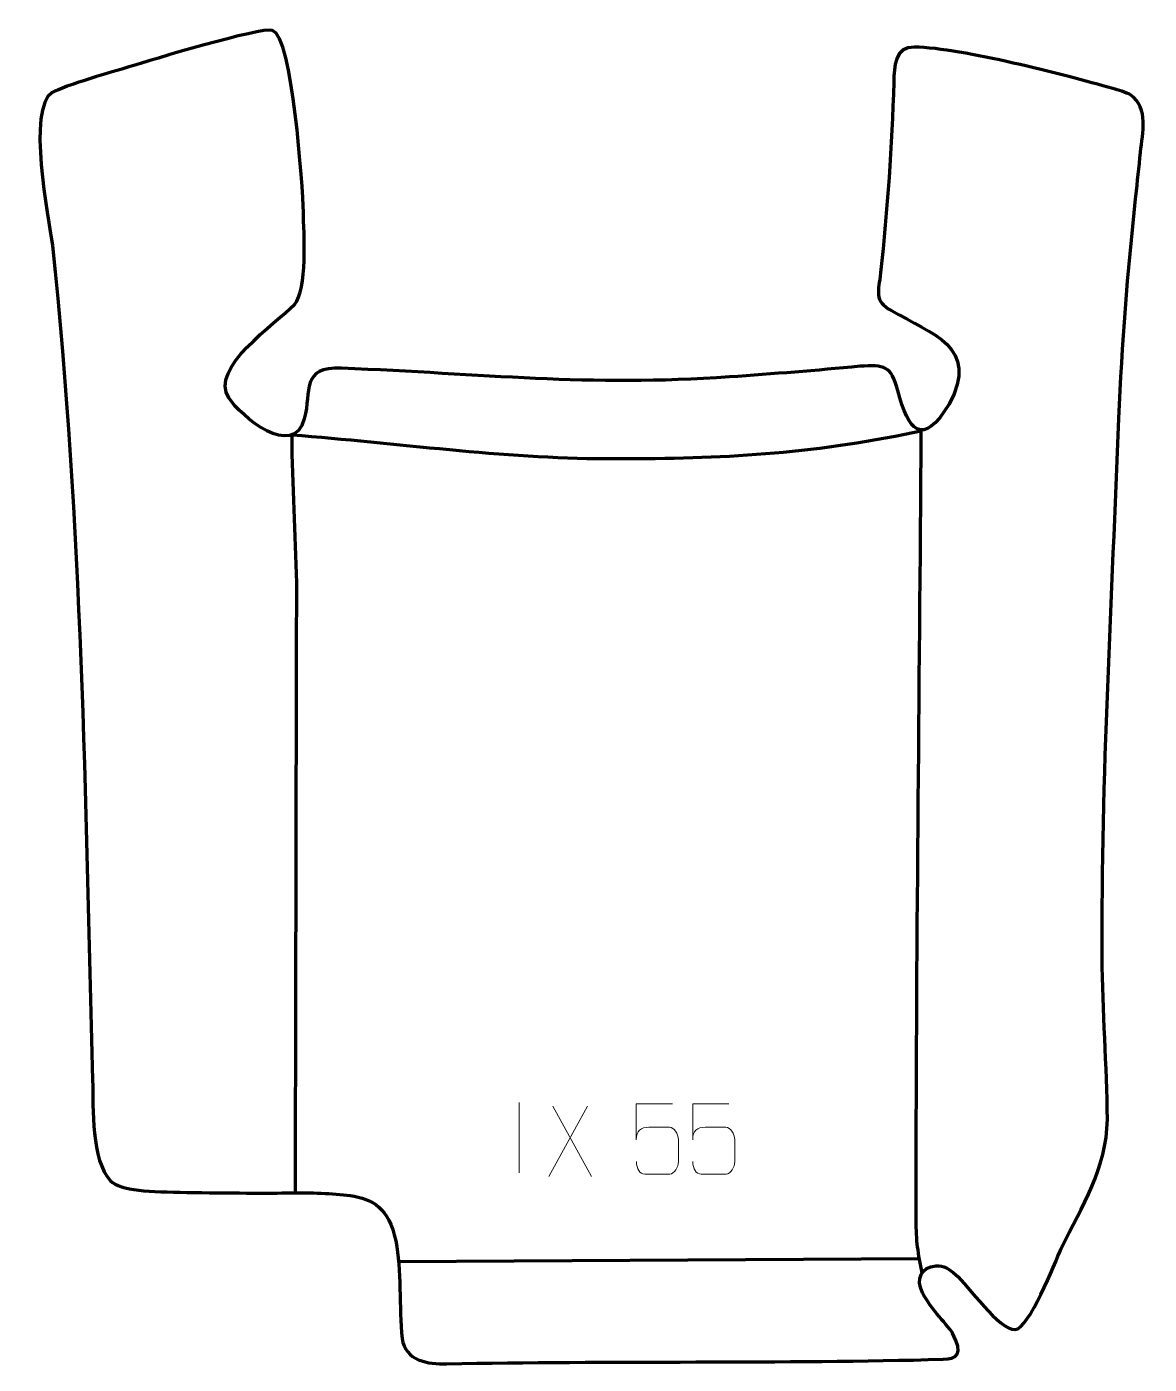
# Model space of a CAD drawing. Header units: millimetres. Extents: x 1172 to 1571, y 139 to 613.
import ezdxf

# ---------------------------------------------------------------- set-up
doc = ezdxf.new("R2010")
doc.units = ezdxf.units.MM
doc.header["$MEASUREMENT"] = 0
doc.layers.add('layer 2', color=7, linetype='Continuous')
doc.layers.add('layer 3', color=7, linetype='Continuous')

msp = doc.modelspace()

# ---------------------------------------------------------------- linework, layer by layer
at = {"layer": 'layer 2', "color": 142, "lineweight": 158}
msp.add_open_spline([(1267.6311, 199.4778), (1267.6311, 199.4778), (1268.1003, 414.2347), (1268.1003, 415.8402), (1268.1003, 415.8402), (1267.7807, 433.1447), (1266.5048, 450.5296), (1266.4497, 467.8014), (1266.4497, 467.8014), (1266.4492, 467.9753), (1266.4546, 468.102), (1266.4844, 468.2739), (1266.4844, 468.2739), (1303.1377, 465.5045), (1341.3597, 459.9822), (1377.9512, 459.8638), (1377.9512, 459.8638), (1415.9859, 459.7406), (1446.6474, 461.1359), (1483.8932, 468.5462), (1483.8932, 468.5462), (1483.8932, 468.5462), (1489.5611, 469.6738), (1489.5611, 469.6738), (1489.5611, 469.6738), (1488.9563, 376.4018), (1487.7517, 283.1346), (1487.7405, 189.8593), (1487.7405, 189.8593), (1487.74, 182.4753), (1488.4612, 178.1005), (1489.857, 170.9401)], degree=3, knots=[0, 0, 0, 0, 0.11111111, 0.11111111, 0.11111111, 0.11111111, 0.22222222, 0.22222222, 0.22222222, 0.22222222, 0.33333333, 0.33333333, 0.33333333, 0.33333333, 0.44444444, 0.44444444, 0.44444444, 0.44444444, 0.55555556, 0.55555556, 0.55555556, 0.55555556, 0.66666667, 0.66666667, 0.66666667, 0.66666667, 0.77777778, 0.77777778, 0.77777778, 0.77777778, 1, 1, 1, 1], dxfattribs=at)
at = {"layer": 'layer 2', "color": 250, "lineweight": 9}
for points in [[(1347.0742, 231.5201), (1347.0742, 231.5201), (1347.0742, 206.546), (1347.0742, 206.546)], [(1371.2244, 230.1761), (1371.2244, 230.1761), (1357.4838, 205.2803), (1357.4838, 205.2803)], [(1358.9384, 230.1761), (1358.9384, 230.1761), (1372.679, 205.2226), (1372.679, 205.2226)]]:
    msp.add_open_spline(points, degree=3, dxfattribs=at)
for points in [[(1401.4323, 231.0081), (1401.4323, 231.0081), (1388.5806, 231.0081), (1388.5806, 231.0081), (1388.5806, 231.0081), (1388.5809, 226.7775), (1388.5809, 222.5466), (1388.5806, 218.3154), (1388.5806, 218.3154), (1388.5803, 221.6255), (1390.2113, 222.6973), (1393.0233, 222.7578), (1393.0233, 222.7578), (1395.4629, 222.7581), (1397.9024, 222.7581), (1400.3416, 222.7578), (1400.3416, 222.7578), (1401.9914, 222.7646), (1403.4663, 220.3841), (1403.4948, 218.3154), (1403.4948, 218.3154), (1403.4945, 215.7281), (1403.4945, 213.1405), (1403.4948, 210.5528), (1403.4948, 210.5528), (1403.541, 208.5934), (1402.0416, 206.1571), (1400.4157, 206.0986), (1400.4157, 206.0986), (1398.4592, 206.0989), (1393.5642, 206.0989), (1391.6072, 206.0986), (1391.6072, 206.0986), (1389.7617, 206.0898), (1388.6546, 208.0546), (1388.6338, 210.6057)], [(1421.4323, 231.0081), (1421.4323, 231.0081), (1408.5806, 231.0081), (1408.5806, 231.0081), (1408.5806, 231.0081), (1408.5809, 226.7775), (1408.5809, 222.5466), (1408.5806, 218.3154), (1408.5806, 218.3154), (1408.5803, 221.6255), (1410.2113, 222.6973), (1413.0233, 222.7578), (1413.0233, 222.7578), (1415.4629, 222.7581), (1417.9024, 222.7581), (1420.3416, 222.7578), (1420.3416, 222.7578), (1421.9914, 222.7646), (1423.4663, 220.3841), (1423.4948, 218.3154), (1423.4948, 218.3154), (1423.4945, 215.7281), (1423.4945, 213.1405), (1423.4948, 210.5528), (1423.4948, 210.5528), (1423.541, 208.5934), (1422.0416, 206.1571), (1420.4157, 206.0986), (1420.4157, 206.0986), (1418.4592, 206.0989), (1413.5642, 206.0989), (1411.6072, 206.0986), (1411.6072, 206.0986), (1409.7617, 206.0898), (1408.6546, 208.0546), (1408.6338, 210.6057)]]:
    msp.add_open_spline(points, degree=3, knots=[0, 0, 0, 0, 0.1, 0.1, 0.1, 0.1, 0.2, 0.2, 0.2, 0.2, 0.3, 0.3, 0.3, 0.3, 0.4, 0.4, 0.4, 0.4, 0.5, 0.5, 0.5, 0.5, 0.6, 0.6, 0.6, 0.6, 0.7, 0.7, 0.7, 0.7, 0.8, 0.8, 0.8, 0.8, 1, 1, 1, 1], dxfattribs=at)
at = {"layer": 'layer 2', "color": 142, "lineweight": 158}
msp.add_open_spline([(1304.2373, 175.102), (1304.2373, 175.102), (1488.8866, 176.1756), (1488.8866, 176.1756)], degree=3, dxfattribs=at)
at = {"layer": 'layer 3', "color": 242, "lineweight": 158}
msp.add_open_spline([(1421.6994, 488.8282), (1437.2469, 489.9203), (1452.3666, 491.1005), (1467.8636, 492.6081), (1467.8636, 492.6081), (1476.7158, 493.1249), (1478.9777, 492.9295), (1481.3413, 484.004), (1481.3413, 484.004), (1485.0966, 469.8234), (1489.9518, 463.4751), (1499.6192, 479.2215), (1499.6192, 479.2215), (1510.4855, 499.5868), (1493.4898, 504.0507), (1479.0838, 512.3447), (1479.0838, 512.3447), (1472.7023, 516.0187), (1474.547, 519.0422), (1475.2561, 525.7526), (1475.2561, 525.7526), (1477.643, 548.4349), (1479.3307, 570.5638), (1479.9136, 593.3755), (1479.9136, 593.3755), (1480.0485, 598.6555), (1480.2364, 606.0197), (1487.1688, 605.8233), (1487.1688, 605.8233), (1505.0824, 605.3156), (1539.494, 596.1208), (1557.687, 591.0745), (1557.687, 591.0745), (1559.548, 590.5529), (1562.2748, 589.7955), (1563.9436, 588.832), (1563.9436, 588.832), (1570.5759, 583.9632), (1568.1535, 575.4522), (1567.4678, 568.521), (1567.4678, 568.521), (1566.953, 563.3172), (1566.3771, 558.1185), (1565.825, 552.9185), (1565.825, 552.9185), (1565.825, 552.9185), (1565.7293, 552.0039), (1565.7293, 552.0039), (1565.7293, 552.0039), (1562.9297, 525.6315), (1560.8466, 500.6539), (1559.8347, 474.1274), (1559.8347, 474.1274), (1557.3807, 410.7233), (1553.586, 346.5718), (1553.846, 283.1618), (1553.846, 283.1618), (1553.9795, 263.9082), (1555.5913, 244.6897), (1555.7274, 225.5164), (1555.7274, 225.5164), (1555.4504, 207.948), (1546.7168, 195.018), (1539.3533, 179.7442), (1539.3533, 179.7442), (1536.9225, 174.3943), (1528.0604, 151.327), (1522.9011, 150.9932), (1522.9011, 150.9932), (1517.4071, 150.6376), (1506.1946, 166.8182), (1501.8332, 170.4919), (1501.8332, 170.4919), (1499.5191, 172.441), (1497.8261, 173.788), (1494.7958, 173.5833), (1494.7958, 173.5833), (1489.7344, 173.2414), (1487.684, 169.0009), (1490.0788, 164.0644), (1490.0788, 164.0644), (1492.7003, 158.6613), (1499.8124, 151.6516), (1500.8044, 149.738), (1500.8044, 149.738), (1504.7834, 142.0623), (1502.3012, 140.6142), (1497.421, 140.4732), (1497.421, 140.4732), (1441.8278, 138.8668), (1377.8347, 140.0413), (1321.3313, 138.8422), (1321.3313, 138.8422), (1314.6674, 138.7008), (1306.5324, 139.8522), (1305.5137, 147.8781), (1305.5137, 147.8781), (1304.3636, 158.9242), (1305.351, 172.1186), (1303.2009, 182.4935), (1303.2009, 182.4935), (1300.7649, 194.2471), (1295.0574, 197.323), (1287.0252, 198.5203), (1287.0252, 198.5203), (1280.9349, 199.4282), (1272.9137, 199.5539), (1265.6187, 199.4574), (1265.6187, 199.4574), (1259.4887, 199.3764), (1243.1429, 199.3927), (1229.1025, 199.6452), (1229.1025, 199.6452), (1216.2135, 199.877), (1205.4673, 200.1287), (1202.044, 203.7405), (1202.044, 203.7405), (1195.1288, 211.0363), (1195.9342, 229.5803), (1195.6759, 239.3933), (1195.6759, 239.3933), (1192.9979, 342.2288), (1191.9123, 434.4451), (1181.4532, 535.4956), (1181.4532, 535.4956), (1179.9646, 545.2398), (1172.3015, 584.1412), (1181.3153, 589.6621), (1181.3153, 589.6621), (1185.6833, 592.1126), (1203.2295, 597.1716), (1208.5641, 598.7793), (1208.5641, 598.7793), (1215.8111, 600.964), (1255.3524, 613.0113), (1259.5364, 611.7372), (1259.5364, 611.7372), (1266.5467, 609.6022), (1270.2564, 556.079), (1270.4529, 547.3039), (1270.4529, 547.3039), (1270.5958, 540.0158), (1271.9851, 519.7484), (1267.2806, 514.5013), (1267.2806, 514.5013), (1260.7214, 507.8908), (1236.9848, 491.9066), (1243.9713, 481.3732), (1243.9713, 481.3732), (1248.2102, 474.9822), (1266.8337, 459.2318), (1270.7923, 474.0216), (1270.7923, 474.0216), (1273.4114, 483.8071), (1269.4553, 492.4845), (1283.9752, 491.9151), (1283.9752, 491.9151), (1334.4075, 489.9375), (1371.3476, 485.2912), (1421.6994, 488.8282)], degree=3, knots=[0, 0, 0, 0, 0.02439024, 0.02439024, 0.02439024, 0.02439024, 0.04878049, 0.04878049, 0.04878049, 0.04878049, 0.07317073, 0.07317073, 0.07317073, 0.07317073, 0.09756098, 0.09756098, 0.09756098, 0.09756098, 0.12195122, 0.12195122, 0.12195122, 0.12195122, 0.14634146, 0.14634146, 0.14634146, 0.14634146, 0.17073171, 0.17073171, 0.17073171, 0.17073171, 0.19512195, 0.19512195, 0.19512195, 0.19512195, 0.2195122, 0.2195122, 0.2195122, 0.2195122, 0.24390244, 0.24390244, 0.24390244, 0.24390244, 0.26829268, 0.26829268, 0.26829268, 0.26829268, 0.29268293, 0.29268293, 0.29268293, 0.29268293, 0.31707317, 0.31707317, 0.31707317, 0.31707317, 0.34146341, 0.34146341, 0.34146341, 0.34146341, 0.36585366, 0.36585366, 0.36585366, 0.36585366, 0.3902439, 0.3902439, 0.3902439, 0.3902439, 0.41463415, 0.41463415, 0.41463415, 0.41463415, 0.43902439, 0.43902439, 0.43902439, 0.43902439, 0.46341463, 0.46341463, 0.46341463, 0.46341463, 0.48780488, 0.48780488, 0.48780488, 0.48780488, 0.51219512, 0.51219512, 0.51219512, 0.51219512, 0.53658537, 0.53658537, 0.53658537, 0.53658537, 0.56097561, 0.56097561, 0.56097561, 0.56097561, 0.58536585, 0.58536585, 0.58536585, 0.58536585, 0.6097561, 0.6097561, 0.6097561, 0.6097561, 0.63414634, 0.63414634, 0.63414634, 0.63414634, 0.65853659, 0.65853659, 0.65853659, 0.65853659, 0.68292683, 0.68292683, 0.68292683, 0.68292683, 0.70731707, 0.70731707, 0.70731707, 0.70731707, 0.73170732, 0.73170732, 0.73170732, 0.73170732, 0.75609756, 0.75609756, 0.75609756, 0.75609756, 0.7804878, 0.7804878, 0.7804878, 0.7804878, 0.80487805, 0.80487805, 0.80487805, 0.80487805, 0.82926829, 0.82926829, 0.82926829, 0.82926829, 0.85365854, 0.85365854, 0.85365854, 0.85365854, 0.87804878, 0.87804878, 0.87804878, 0.87804878, 0.90243902, 0.90243902, 0.90243902, 0.90243902, 0.92682927, 0.92682927, 0.92682927, 0.92682927, 0.95121951, 0.95121951, 0.95121951, 0.95121951, 1, 1, 1, 1], dxfattribs=at)

doc.saveas('drawing.dxf')
